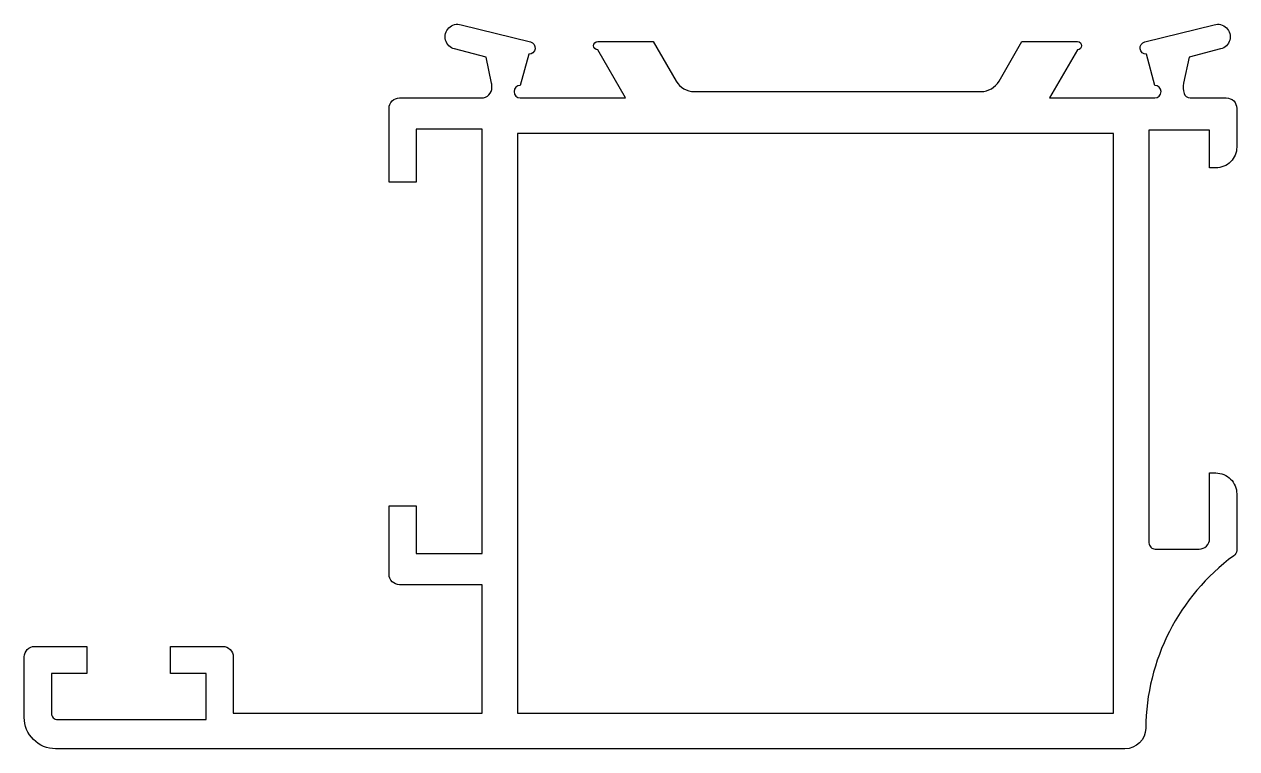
# Model space of a CAD drawing. Extents: x 138 to 196, y 206.2 to 240.9.
import ezdxf

# ---------------------------------------------------------------- set-up
doc = ezdxf.new("R2010")
doc.units = 0
doc.layers.add('ERCAN', color=220, linetype='CONTINUOUS')

msp = doc.modelspace()

# ---------------------------------------------------------------- linework, layer by layer
at = {"layer": 'ERCAN', "color": 7}
msp.add_lwpolyline([(194.226, 215.789, 0.414214), (194.726, 216.289), (194.726, 219.434), (195.026, 219.434, -0.414214), (196.026, 218.434), (196.026, 215.727, -0.264965), (195.879, 215.469, 0.236204), (191.674, 207.219, -0.40984), (190.674, 206.234), (139.526, 206.234, -0.414214), (138.026, 207.734), (138.026, 210.634, -0.414214), (138.526, 211.134), (141.026, 211.134), (141.026, 209.834), (139.326, 209.834), (139.326, 207.934, 0.414214), (139.626, 207.634), (146.726, 207.634), (146.726, 209.834), (145.026, 209.834), (145.026, 211.134), (147.526, 211.134, -0.414214), (148.026, 210.634), (148.026, 207.934), (159.926, 207.934), (159.926, 214.084), (155.976, 214.084, -0.414214), (155.476, 214.584), (155.476, 217.859), (156.776, 217.859), (156.776, 215.584), (159.926, 215.584), (159.926, 235.884), (156.776, 235.884), (156.776, 233.359), (155.476, 233.359), (155.476, 236.884, -0.414214), (155.976, 237.384), (159.899, 237.384, 0.416406), (160.399, 237.888, 0.049244), (160.379, 238.083), (160.12, 239.331), (158.609, 239.728, -1.019099), (158.922, 240.886), (162.236, 240.065, -0.888706), (162.161, 239.474), (161.755, 237.984, 1), (161.755, 237.384), (166.788, 237.384), (165.46, 239.684, -1), (165.46, 240.084), (168.116, 240.084), (169.211, 238.187, 0.267949), (170.077, 237.687), (183.787, 237.687, 0.267949), (184.653, 238.187), (185.748, 240.084), (188.404, 240.084, -1), (188.404, 239.684), (187.076, 237.384), (192.109, 237.384, 1), (192.109, 237.984), (191.703, 239.474, -0.888706), (191.628, 240.065), (194.942, 240.886, -1.019099), (195.255, 239.728), (193.744, 239.331), (193.486, 238.083, 0.12273), (193.505, 237.6, 0.333226), (193.793, 237.384), (195.526, 237.384, -0.414214), (196.026, 236.884), (196.026, 235.034, -0.414214), (195.026, 234.034), (194.726, 234.034), (194.726, 235.834), (191.826, 235.834), (191.826, 216.089, 0.414214), (192.126, 215.789)], format="xyb", close=True, dxfattribs=at)
msp.add_lwpolyline([(161.626, 207.934), (190.126, 207.934), (190.126, 235.687), (161.626, 235.687)], close=True, dxfattribs=at)

doc.saveas('drawing.dxf')
